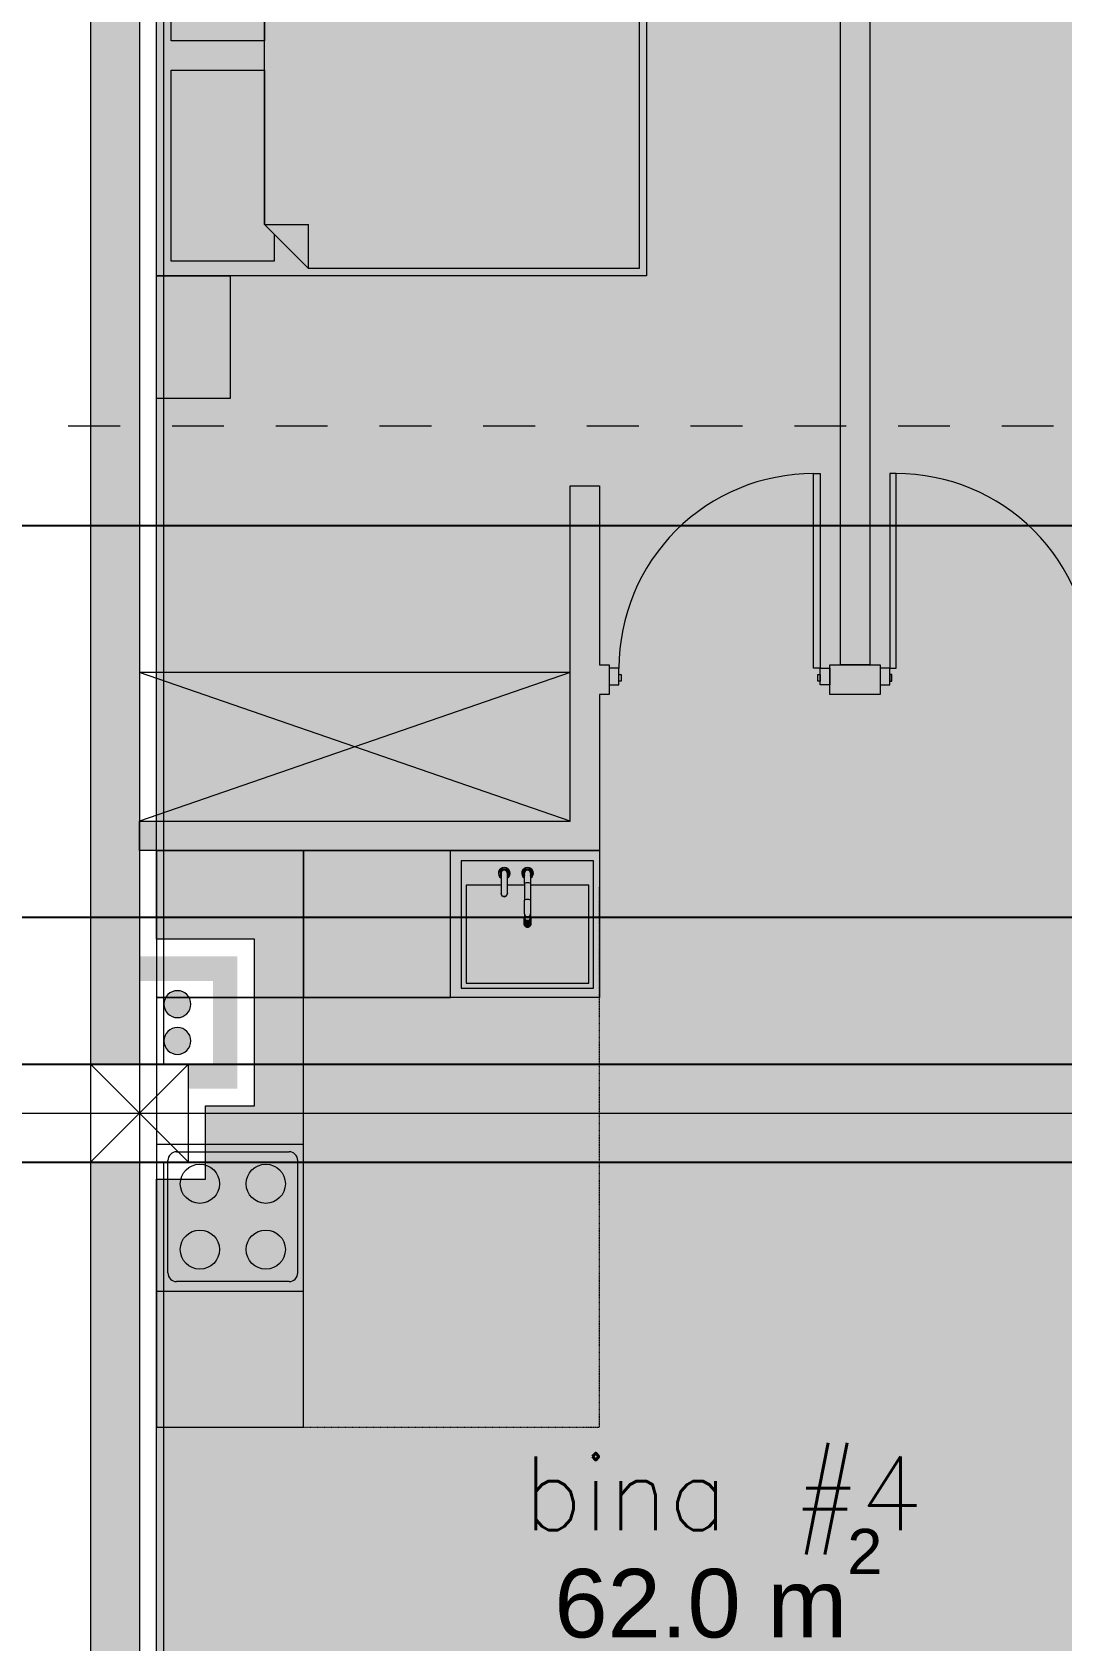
# Model space of a CAD drawing. Header units: millimetres. Extents: x 475616349 to 476941521, y 4620115302 to 4621446928.
# Drawn here: x 476510767 to 476514970, y 4620345939 to 4620352508 of the extents above; entities that cross this region are included whole.
import ezdxf

# ---------------------------------------------------------------- set-up
doc = ezdxf.new("R2010")
doc.units = ezdxf.units.MM
doc.header["$MEASUREMENT"] = 0
for name, pattern in [('ACAD_ISO02W100', [7.5, 6, -1.5]), ('dash fine 0_25', [0.5952, 0.2976, -0.2976]), ('Dashed', [423.333333, 211.666667, -211.666667])]:
    doc.linetypes.add(name, pattern=pattern)
for name, color, linetype, lineweight in [('2D Drafting - General_Pen_No__1_Pen_No__7', 7, 'Continuous', 0), ('2D Drafting - General_Pen_No__250_Pen_No__7_Pen_No__250', 7, 'Continuous', 0), ('2D Drafting - General_Pen_No__250_Pen_No__7_Pen_No__7', 7, 'Continuous', 0), ('2D Drafting - General_Pen_No__7_Pen_No__7_Pen_No__7', 7, 'Continuous', 0), ('Annotation - Text_Pen_No__7_Pen_No__142', 142, 'Continuous', 0), ('Doors_Pen_No__7_Pen_No__7_Pen_No__7', 7, 'Continuous', 0), ('G-Anno-Nplt_Pen_No__142', 142, 'Continuous', 0), ('G-Anno-Nplt_Pen_No__151', 151, 'Continuous', 0), ('G-Anno-Nplt_Pen_No__4', 7, 'Continuous', 0), ('New_--------AVEJI_MODZRAVI_Pen_No__7', 7, 'Continuous', 0), ('New_--------AVEJI_UDZRAVI_Pen_No__7', 7, 'Continuous', 0), ('New_0_Pen_No__7', 7, 'Continuous', 0), ('New_R03_Nakveti_Pen_No__4', 7, 'Continuous', 0), ('New_shenobebi_Pen_No__1', 1, 'Continuous', 0), ('shaxtebi da milebi_Pen_No__1_Pen_No__1_Pen_No__1', 1, 'Continuous', 0), ('zoma_Pen_No__142', 142, 'Continuous', 0), ('zoma_Pen_No__5_Pen_No__5', 5, 'Continuous', 0)]:
    doc.layers.add(name, color=color, linetype=linetype, lineweight=lineweight)
doc.layers.add('New_--aveji_Pen_No__251', color=7, linetype='Continuous', lineweight=0, true_color=0x656565)
doc.layers.add('shaxtebi da milebi_Pen_No__5_Pen_No__5_Pen_No__252', color=7, linetype='Continuous', lineweight=0, true_color=0x666666)
doc.layers.add('New_R03_Nakveti', color=7, linetype='Continuous')
doc.layers.add('zoma', color=7, linetype='Continuous')
doc.styles.add('GENERATED_STYLE_1', font='arial.ttf')
doc.styles.add('GENERATED_STYLE_2', font='arial.ttf')
doc.dimstyles.new('GENERATED_STYLE__1', dxfattribs={"dimtxt": 200, "dimasz": 64.421331, "dimexe": 0.18, "dimexo": 3, "dimgap": 0.09, "dimtad": 1, "dimtih": 1, "dimtoh": 1, "dimlfac": 0.001, "dimzin": 0, "dimdsep": 46, "dimtxsty": 'GENERATED_STYLE_2', "dimblk": 'ARROWHEAD_2', "dimblk1": 'ARROWHEAD_2', "dimblk2": 'ARROWHEAD_2', "dimcen": 0.09, "dimclrd": 142, "dimclre": 142, "dimclrt": 142, "dimadec": 0, "dimazin": 0, "dimtfac": 1, "dimtdec": 4, "dimtmove": 0, "dimatfit": 3, "dimfxl": 1, "dimtolj": 1, "dimtzin": 0, "dimarcsym": 0})
doc.dimstyles.new('GENERATED_STYLE__9', dxfattribs={"dimtxt": 100, "dimasz": 68.640772, "dimexe": 0.18, "dimexo": 900, "dimgap": 0.09, "dimtad": 1, "dimlfac": 0.001, "dimzin": 0, "dimdsep": 46, "dimtxsty": 'GENERATED_STYLE_2', "dimblk": 'ARROWHEAD_2', "dimblk1": 'ARROWHEAD_2', "dimblk2": 'ARROWHEAD_2', "dimcen": 0.09, "dimclrd": 7, "dimclre": 7, "dimclrt": 7, "dimadec": 0, "dimazin": 0, "dimtfac": 1, "dimtdec": 4, "dimtmove": 0, "dimatfit": 3, "dimfxl": 1, "dimtolj": 1, "dimtzin": 0, "dimarcsym": 0})

# ---------------------------------------------------------------- blocks, each defined once
blk = doc.blocks.new('*D1234', base_point=(476577134.1, 4620325125.7))
at = {"layer": 'zoma_Pen_No__142', "color": 142, "linetype": 'Continuous', "lineweight": 0, "transparency": 16777216}
for p, q in [((476504931.6, 4620381340.9), (476504882.7, 4620381256.2)), ((476504907.1, 4620381235), (476504907.1, 4620381362.1)), ((476511431.6, 4620381340.9), (476511382.7, 4620381256.2)), ((476511407.1, 4620381235), (476511407.1, 4620381362.1)), ((476504907.1, 4620381298.6), (476511407.1, 4620381298.6))]:
    blk.add_line(p, q, dxfattribs=at)
at = {"layer": 'zoma_Pen_No__142', "color": 142, "lineweight": 0, "transparency": 16777216, "char_height": 200, "attachment_point": 7, "style": 'GENERATED_STYLE_2'}
for s, insert in [('\\A1;{\\pql;\\fArial CYR|b0|i0|c204|p34;6.50}', (476507891.1, 4620381338.6)), ('\\A1;{\\pql;\\fArial CYR|b0|i0|c204|p34;0.40}', (476510850.5, 4620381338.6))]:
    blk.add_mtext(s, dxfattribs=dict(at, insert=insert))
blk = doc.blocks.new('ARROWHEAD_2')
at = {"color": 0, "linetype": 'Continuous', "lineweight": 0}
for p, q in [((0, 0), (-1, 0)), ((-0.378, -0.655), (0.378, 0.655))]:
    blk.add_line(p, q, dxfattribs=at)
blk = doc.blocks.new('*D1235', base_point=(476577134.1, 4620325125.7))
at = {"layer": 'zoma_Pen_No__142', "color": 142, "linetype": 'Continuous', "lineweight": 0, "transparency": 16777216}
for p, q in [((476511431.6, 4620381340.9), (476511382.7, 4620381256.2)), ((476511407.1, 4620381235), (476511407.1, 4620381362.1)), ((476511831.6, 4620381340.9), (476511782.7, 4620381256.2)), ((476511807.1, 4620381235), (476511807.1, 4620381362.1)), ((476511407.1, 4620381298.6), (476511807.1, 4620381298.6))]:
    blk.add_line(p, q, dxfattribs=at)
blk = doc.blocks.new('*D1236', base_point=(476577134.1, 4620325125.7))
at = {"layer": 'zoma_Pen_No__142', "color": 142, "linetype": 'Continuous', "lineweight": 0, "transparency": 16777216}
for p, q in [((476511831.6, 4620381340.9), (476511782.7, 4620381256.2)), ((476511807.1, 4620381235), (476511807.1, 4620381362.1)), ((476518331.6, 4620381340.9), (476518282.7, 4620381256.2)), ((476518307.1, 4620381235), (476518307.1, 4620381362.1)), ((476511807.1, 4620381298.6), (476518307.1, 4620381298.6))]:
    blk.add_line(p, q, dxfattribs=at)
at = {"layer": 'zoma_Pen_No__142', "color": 142, "lineweight": 0, "transparency": 16777216, "char_height": 200, "attachment_point": 7, "style": 'GENERATED_STYLE_2'}
for s, insert in [('\\A1;{\\pql;\\fArial CYR|b0|i0|c204|p34;6.50}', (476514791.1, 4620381338.6)), ('\\A1;{\\pql;\\fArial CYR|b0|i0|c204|p34;0.40}', (476517750.5, 4620381338.6))]:
    blk.add_mtext(s, dxfattribs=dict(at, insert=insert))
blk = doc.blocks.new('Bed Layout 23_2')
at = {"layer": 'New_R03_Nakveti_Pen_No__4', "color": 7, "linetype": 'Continuous', "lineweight": 0}
for p, q in [((-900, 0), (-1399.9, 0)), ((-1399.9, 0), (-1399.9, -300)), ((-900, -300), (-900, 0)), ((900, 0), (-900, 0)), ((-900, 0), (-900, -2000)), ((1399.9, 0), (900, 0)), ((900, 0), (900, -300)), ((900, -2000), (900, 0)), ((1399.9, -300), (1399.9, 0)), ((-1399.9, -300), (-900, -300)), ((900, -300), (1399.9, -300)), ((-690, -440), (-870, -620)), ((0, -440), (-690, -440)), ((-690, -440), (-690, -620)), ((690, -440), (0, -440)), ((870, -620), (690, -440)), ((690, -440), (690, -620)), ((-870, -620), (-870, -1970)), ((-870, -620), (-690, -620)), ((870, -620), (690, -620)), ((870, -1970), (870, -620)), ((-870, -1970), (0, -1970)), ((0, -1970), (870, -1970)), ((-900, -2000), (900, -2000))]:
    blk.add_line(p, q, dxfattribs=at)
at = {"layer": 'New_R03_Nakveti_Pen_No__4', "color": 7, "linetype": 'Continuous', "lineweight": 0, "flags": 128}
for points in [[(-60, -440), (-60, -60), (-840, -60), (-840, -480), (-730, -480), (-690, -440)], [(690, -440), (730, -480), (840, -480), (840, -60), (60, -60), (60, -440)]]:
    blk.add_lwpolyline(points, close=True, dxfattribs=at)
blk = doc.blocks.new('*D3923')
at = {"layer": 'Defpoints', "color": 0, "linetype": 'Continuous', "transparency": 16777216}
for p in [(476467805.1, 4620355693.7), (476533682.1, 4620355693.7), (476467805.1, 4620340493.7)]:
    blk.add_point(p, dxfattribs=at)
at = {"layer": 'zoma', "color": 7, "linetype": 'Continuous', "lineweight": -2, "transparency": 16777216}
for p, q in [((476468705.1, 4620355693.7), (476533682.3, 4620355693.7)), ((476533682.1, 4620355625.1), (476533682.1, 4620348251.7)), ((476533682.1, 4620340562.4), (476533682.1, 4620347923.8)), ((476468705.1, 4620340493.7), (476533682.3, 4620340493.7))]:
    blk.add_line(p, q, dxfattribs=at)
at = {"layer": 'zoma', "color": 7, "linetype": 'Continuous', "lineweight": -2, "transparency": 16777216, "xscale": 68.64077230571034, "yscale": 68.64077230571034, "zscale": 68.64077230571034}
for p, rotation in [((476533682.1, 4620355693.7), 90), ((476533682.1, 4620340493.7), 270)]:
    blk.add_blockref('ARROWHEAD_2', p, dxfattribs=dict(at, rotation=rotation))
at = {"layer": 'zoma', "color": 7, "linetype": 'Continuous', "lineweight": 0, "transparency": 16777216, "insert": (476533682.1, 4620348087.8), "char_height": 100, "attachment_point": 5, "rotation": 90, "style": 'GENERATED_STYLE_2'}
blk.add_mtext('\\A1;15.20', dxfattribs=at)
blk = doc.blocks.new('*D3927')
at = {"layer": 'Defpoints', "color": 0, "linetype": 'Continuous', "transparency": 16777216}
for p in [(476467805.1, 4620347893.7), (476532893, 4620347893.7), (476467805.1, 4620345293.7)]:
    blk.add_point(p, dxfattribs=at)
at = {"layer": 'zoma', "color": 7, "linetype": 'Continuous', "lineweight": -2, "transparency": 16777216}
for p, q in [((476468705.1, 4620347893.7), (476532893.2, 4620347893.7)), ((476532893, 4620347825.1), (476532893, 4620346718.1)), ((476532893, 4620345362.4), (476532893, 4620346456.8)), ((476468705.1, 4620345293.7), (476532893.2, 4620345293.7))]:
    blk.add_line(p, q, dxfattribs=at)
at = {"layer": 'zoma', "color": 7, "linetype": 'Continuous', "lineweight": -2, "transparency": 16777216, "xscale": 68.64077230571034, "yscale": 68.64077230571034, "zscale": 68.64077230571034}
for p, rotation in [((476532893, 4620347893.7), 90), ((476532893, 4620345293.7), 270)]:
    blk.add_blockref('ARROWHEAD_2', p, dxfattribs=dict(at, rotation=rotation))
at = {"layer": 'zoma', "color": 7, "linetype": 'Continuous', "lineweight": 0, "transparency": 16777216, "insert": (476532893, 4620346587.4), "char_height": 100, "attachment_point": 5, "rotation": 90, "style": 'GENERATED_STYLE_2'}
blk.add_mtext('\\A1;2.60', dxfattribs=at)
blk = doc.blocks.new('*D3928')
at = {"layer": 'Defpoints', "color": 0, "linetype": 'Continuous', "transparency": 16777216}
for p in [(476467805.1, 4620348293.7), (476533022.8, 4620348293.7), (476467805.1, 4620347893.7)]:
    blk.add_point(p, dxfattribs=at)
at = {"layer": 'zoma', "color": 7, "linetype": 'Continuous', "lineweight": -2, "transparency": 16777216}
for p, q in [((476468705.1, 4620348293.7), (476533022.9, 4620348293.7)), ((476533022.8, 4620348225.1), (476533022.8, 4620347962.4)), ((476468705.1, 4620347893.7), (476533022.9, 4620347893.7)), ((476533022.8, 4620347893.7), (476533022.8, 4620347596.9))]:
    blk.add_line(p, q, dxfattribs=at)
at = {"layer": 'zoma', "color": 7, "linetype": 'Continuous', "lineweight": -2, "transparency": 16777216, "xscale": 68.64077230571034, "yscale": 68.64077230571034, "zscale": 68.64077230571034}
for p, rotation in [((476533022.8, 4620348293.7), 90), ((476533022.8, 4620347893.7), 270)]:
    blk.add_blockref('ARROWHEAD_2', p, dxfattribs=dict(at, rotation=rotation))
at = {"layer": 'zoma', "color": 7, "linetype": 'Continuous', "lineweight": 0, "transparency": 16777216, "insert": (476532893, 4620347596.9), "char_height": 100, "attachment_point": 5, "rotation": 90, "style": 'GENERATED_STYLE_2'}
blk.add_mtext('\\A1;0.40', dxfattribs=at)
blk = doc.blocks.new('*D3929')
at = {"layer": 'Defpoints', "color": 0, "linetype": 'Continuous', "transparency": 16777216}
for p in [(476467805.3, 4620348893.7), (476532893, 4620348893.7), (476467805.1, 4620348293.7)]:
    blk.add_point(p, dxfattribs=at)
at = {"layer": 'zoma', "color": 7, "linetype": 'Continuous', "lineweight": -2, "transparency": 16777216}
for p, q in [((476468705.3, 4620348893.7), (476532893.2, 4620348893.7)), ((476532893, 4620348825.1), (476532893, 4620348717.2)), ((476532893, 4620348362.4), (476532893, 4620348457.6)), ((476468705.1, 4620348293.7), (476532893.2, 4620348293.7))]:
    blk.add_line(p, q, dxfattribs=at)
at = {"layer": 'zoma', "color": 7, "linetype": 'Continuous', "lineweight": -2, "transparency": 16777216, "xscale": 68.64077230571034, "yscale": 68.64077230571034, "zscale": 68.64077230571034}
for p, rotation in [((476532893, 4620348893.7), 90), ((476532893, 4620348293.7), 270)]:
    blk.add_blockref('ARROWHEAD_2', p, dxfattribs=dict(at, rotation=rotation))
at = {"layer": 'zoma', "color": 7, "linetype": 'Continuous', "lineweight": 0, "transparency": 16777216, "insert": (476532893, 4620348587.4), "char_height": 100, "attachment_point": 5, "rotation": 90, "style": 'GENERATED_STYLE_2'}
blk.add_mtext('\\A1;0.60', dxfattribs=at)
blk = doc.blocks.new('*D3930')
at = {"layer": 'Defpoints', "color": 0, "linetype": 'Continuous', "transparency": 16777216}
for p in [(476467805.1, 4620350493.7), (476532893, 4620350493.7), (476467805.3, 4620348893.7)]:
    blk.add_point(p, dxfattribs=at)
at = {"layer": 'zoma', "color": 7, "linetype": 'Continuous', "lineweight": -2, "transparency": 16777216}
for p, q in [((476468705.1, 4620350493.7), (476532893.2, 4620350493.7)), ((476532893, 4620350425.1), (476532893, 4620349812.5)), ((476532893, 4620348962.4), (476532893, 4620349562.3)), ((476468705.3, 4620348893.7), (476532893.2, 4620348893.7))]:
    blk.add_line(p, q, dxfattribs=at)
at = {"layer": 'zoma', "color": 7, "linetype": 'Continuous', "lineweight": -2, "transparency": 16777216, "xscale": 68.64077230571034, "yscale": 68.64077230571034, "zscale": 68.64077230571034}
for p, rotation in [((476532893, 4620350493.7), 90), ((476532893, 4620348893.7), 270)]:
    blk.add_blockref('ARROWHEAD_2', p, dxfattribs=dict(at, rotation=rotation))
at = {"layer": 'zoma', "color": 7, "linetype": 'Continuous', "lineweight": 0, "transparency": 16777216, "insert": (476532893, 4620349687.4), "char_height": 100, "attachment_point": 5, "rotation": 90, "style": 'GENERATED_STYLE_2'}
blk.add_mtext('\\A1;1.60', dxfattribs=at)
blk = doc.blocks.new('*D3931')
at = {"layer": 'Defpoints', "color": 0, "linetype": 'Continuous', "transparency": 16777216}
for p in [(476467805.1, 4620355293.7), (476532893, 4620355293.7), (476467805.1, 4620350493.7)]:
    blk.add_point(p, dxfattribs=at)
at = {"layer": 'zoma', "color": 7, "linetype": 'Continuous', "lineweight": -2, "transparency": 16777216}
for p, q in [((476468705.1, 4620355293.7), (476532893.2, 4620355293.7)), ((476532893, 4620355225.1), (476532893, 4620353019.2)), ((476532893, 4620350562.4), (476532893, 4620352755.6)), ((476468705.1, 4620350493.7), (476532893.2, 4620350493.7))]:
    blk.add_line(p, q, dxfattribs=at)
at = {"layer": 'zoma', "color": 7, "linetype": 'Continuous', "lineweight": -2, "transparency": 16777216, "xscale": 68.64077230571034, "yscale": 68.64077230571034, "zscale": 68.64077230571034}
for p, rotation in [((476532893, 4620355293.7), 90), ((476532893, 4620350493.7), 270)]:
    blk.add_blockref('ARROWHEAD_2', p, dxfattribs=dict(at, rotation=rotation))
at = {"layer": 'zoma', "color": 7, "linetype": 'Continuous', "lineweight": 0, "transparency": 16777216, "insert": (476532893, 4620352887.4), "char_height": 100, "attachment_point": 5, "rotation": 90, "style": 'GENERATED_STYLE_2'}
blk.add_mtext('\\A1;4.80', dxfattribs=at)

msp = doc.modelspace()

# ---------------------------------------------------------------- hatches: boundary and pattern name
at = {"layer": '2D Drafting - General_Pen_No__250_Pen_No__7_Pen_No__7', "linetype": 'Continuous', "lineweight": 0}
for points in [[(476511205.084, 4620355293.723), (476511205.084, 4620348293.723), (476511005.084, 4620348293.723), (476511005.084, 4620355293.723)], [(476514065.747, 4620349923.693), (476514065.747, 4620354393.723), (476514185.747, 4620354393.723), (476514185.747, 4620349923.693)], [(476511205.084, 4620349166.337), (476511205.084, 4620349286.337), (476512963.128, 4620349286.337), (476512963.128, 4620350654.894), (476513083.128, 4620350654.894), (476513083.128, 4620349923.693), (476513122.642, 4620349923.693), (476513122.642, 4620349803.693), (476513083.128, 4620349803.693), (476513083.128, 4620349166.337)], [(476514022.642, 4620349923.693), (476514227.95, 4620349923.693), (476514227.95, 4620349803.693), (476514022.642, 4620349803.693)], [(476511205.077, 4620348733.91), (476511205.077, 4620348633.723), (476511505.084, 4620348633.723), (476511505.084, 4620348293.723), (476511405.084, 4620348293.723), (476511405.084, 4620348193.723), (476511505.084, 4620348193.723), (476511605.084, 4620348193.723), (476511605.084, 4620348733.91)], [(476511005.084, 4620347893.723), (476511205.084, 4620347893.723), (476511205.084, 4620340893.723), (476511005.084, 4620340893.723)]]:
    msp.add_hatch(color=7, dxfattribs=at).paths.add_polyline_path(points)
at = {"layer": 'G-Anno-Nplt_Pen_No__151', "linetype": 'Continuous', "lineweight": 0, "true_color": 0x1f2f3f}
msp.add_hatch(color=169, dxfattribs=at).paths.add_polyline_path([(476511275.084, 4620347823.723), (476511475.084, 4620347823.723), (476511475.084, 4620348123.722), (476511675.084, 4620348123.722), (476511675.084, 4620348803.91), (476511275.084, 4620348803.91), (476511275.084, 4620354323.723), (476514375.208, 4620354323.723), (476514375.208, 4620355423.723), (476517435.027, 4620355423.723), (476517435.026, 4620355223.722), (476517435.026, 4620351961.36), (476517505.026, 4620351961.36), (476517505.026, 4620350364.055), (476517105.059, 4620350364.055), (476517105.059, 4620349753.68), (476517435.026, 4620349753.68), (476517435.026, 4620348363.722), (476517435.026, 4620348038.723), (476515135.084, 4620348038.723), (476515135.084, 4620342763.723), (476511275.084, 4620342763.723)])
at = {"layer": 'shaxtebi da milebi_Pen_No__1_Pen_No__1_Pen_No__1', "linetype": 'Continuous', "lineweight": 0}
msp.add_hatch(color=1, dxfattribs=at).paths.add_polyline_path([(476511360.084, 4620348443.723, -1), (476511360.084, 4620348333.723, -1)])
at = {"layer": 'shaxtebi da milebi_Pen_No__5_Pen_No__5_Pen_No__252', "linetype": 'Continuous', "lineweight": 0, "true_color": 0x666666}
h = msp.add_hatch(color=251, dxfattribs=at)
edge = h.paths.add_edge_path()
edge.add_arc((476511360.084, 4620348538.723), 55, 90.0000004, 270.0000003)
edge.add_arc((476511360.084, 4620348538.723), 55, 270.0000003, 450.0000004)

# ---------------------------------------------------------------- linework, layer by layer
at = {"layer": '2D Drafting - General_Pen_No__1_Pen_No__7', "color": 7, "linetype": 'Continuous', "lineweight": 0}
for p, q in [((476511005.084, 4620347893.723), (476511405.084, 4620348293.723)), ((476511405.084, 4620347893.723), (476511005.084, 4620348293.723))]:
    msp.add_line(p, q, dxfattribs=at)
at = {"layer": '2D Drafting - General_Pen_No__1_Pen_No__7', "color": 7, "linetype": 'Continuous', "lineweight": 0, "flags": 128}
for points in [[(476511305.084, 4620348293.723), (476511305.084, 4620355293.723), (476511005.084, 4620355293.723), (476511005.084, 4620348293.723)], [(476511005.084, 4620347893.723), (476511405.084, 4620347893.723), (476511405.084, 4620348293.723), (476511005.084, 4620348293.723)], [(476511305.084, 4620340893.723), (476511305.084, 4620347893.723), (476511005.084, 4620347893.723), (476511005.084, 4620340893.723)]]:
    msp.add_lwpolyline(points, close=True, dxfattribs=at)
at = {"layer": '2D Drafting - General_Pen_No__250_Pen_No__7_Pen_No__250', "color": 7, "linetype": 'Continuous', "lineweight": 0, "flags": 128}
for points in [[(476514065.747, 4620349923.693), (476514065.747, 4620354393.723), (476514185.747, 4620354393.723), (476514185.747, 4620349923.693)], [(476511205.084, 4620349166.337), (476511205.084, 4620349286.337), (476512963.128, 4620349286.337), (476512963.128, 4620350654.894), (476513083.128, 4620350654.894), (476513083.128, 4620349923.693), (476513122.642, 4620349923.693), (476513122.642, 4620349803.693), (476513083.128, 4620349803.693), (476513083.128, 4620349166.337)], [(476514022.642, 4620349923.693), (476514227.95, 4620349923.693), (476514227.95, 4620349803.693), (476514022.642, 4620349803.693)]]:
    msp.add_lwpolyline(points, close=True, dxfattribs=at)
at = {"layer": '2D Drafting - General_Pen_No__7_Pen_No__7_Pen_No__7', "color": 7, "linetype": 'Continuous', "lineweight": 0}
for centre, start, end in [((476513956.464, 4620349910.903), 89.9985144, 180.0002186), ((476514294.127, 4620349910.897), 359.9997814, 90.0014856)]:
    msp.add_arc(centre, 794.311, start, end, dxfattribs=at)
at = {"layer": 'Doors_Pen_No__7_Pen_No__7_Pen_No__7', "color": 7, "linetype": 'Continuous', "lineweight": 0, "flags": 128}
for points in [[(476513983.131, 4620349910.903), (476513956.464, 4620349910.903), (476513956.485, 4620350705.215), (476513983.151, 4620350705.214)], [(476514267.461, 4620349910.896), (476514294.127, 4620349910.897), (476514294.107, 4620350705.208), (476514267.44, 4620350705.207)], [(476513122.64, 4620349843.168), (476513162.151, 4620349843.167), (476513162.153, 4620349910.901), (476513122.642, 4620349910.902)], [(476513171.04, 4620349857.567), (476513162.151, 4620349857.567), (476513162.152, 4620349884.234), (476513171.041, 4620349884.234)], [(476513983.129, 4620349857.569), (476513974.24, 4620349857.57), (476513974.241, 4620349884.236), (476513983.13, 4620349884.236)], [(476514022.64, 4620349843.168), (476513983.129, 4620349843.169), (476513983.131, 4620349910.903), (476514022.642, 4620349910.902)], [(476514227.951, 4620349843.161), (476514267.463, 4620349843.162), (476514267.461, 4620349910.896), (476514227.95, 4620349910.895)], [(476514267.462, 4620349857.562), (476514276.351, 4620349857.563), (476514276.35, 4620349884.229), (476514267.461, 4620349884.229)]]:
    msp.add_lwpolyline(points, close=True, dxfattribs=at)
at = {"layer": 'G-Anno-Nplt_Pen_No__4', "color": 7, "linetype": 'Continuous', "lineweight": 0, "flags": 128}
msp.add_lwpolyline([(476511275.084, 4620347823.723), (476511475.084, 4620347823.723), (476511475.084, 4620348123.722), (476511675.084, 4620348123.722), (476511675.084, 4620348803.91), (476511275.084, 4620348803.91), (476511275.084, 4620354323.723), (476514375.208, 4620354323.723), (476514375.208, 4620355423.723), (476517435.027, 4620355423.723), (476517435.026, 4620355223.722), (476517435.026, 4620351961.36), (476517505.026, 4620351961.36), (476517505.026, 4620350364.055), (476517105.059, 4620350364.055), (476517105.059, 4620349753.68), (476517435.026, 4620349753.68), (476517435.026, 4620348363.722), (476517435.026, 4620348038.723), (476515135.084, 4620348038.723), (476515135.084, 4620342763.723), (476511275.084, 4620342763.723)], close=True, dxfattribs=at)
at = {"layer": 'New_--------AVEJI_MODZRAVI_Pen_No__7', "color": 7, "linetype": 'dash fine 0_25', "lineweight": 0}
msp.add_lwpolyline([(476511875.084, 4620346812.077), (476513083.128, 4620346812.077), (476513083.128, 4620349016.636)], dxfattribs=at)
at = {"layer": 'New_--------AVEJI_UDZRAVI_Pen_No__7', "color": 7, "linetype": 'Continuous', "lineweight": 0}
for p, q in [((476511875.084, 4620348566.337), (476511875.084, 4620348706.616)), ((476511321.375, 4620347441.354), (476511321.375, 4620347900.622)), ((476511356.549, 4620347935.831), (476511815.817, 4620347935.831)), ((476511850.992, 4620347441.355), (476511850.991, 4620347900.623)), ((476511815.817, 4620347406.18), (476511356.549, 4620347406.18))]:
    msp.add_line(p, q, dxfattribs=at)
for points in [[(476511875.084, 4620348566.339), (476511875.084, 4620349166.337), (476511275.084, 4620349166.337), (476511275.084, 4620348566.339)], [(476512475.084, 4620348566.337), (476512475.084, 4620349166.335), (476511875.084, 4620349166.335), (476511875.084, 4620348566.337)], [(476511875.084, 4620348566.339), (476511275.084, 4620348566.339), (476511275.084, 4620346812.077), (476511875.084, 4620346812.077)], [(476511275.084, 4620347366.338), (476511875.084, 4620347366.339), (476511875.084, 4620347966.339), (476511275.084, 4620347966.338)]]:
    msp.add_lwpolyline(points, close=True, dxfattribs=at)
msp.add_lwpolyline([(476511275.084, 4620349166.337), (476513083.128, 4620349166.337), (476513083.128, 4620348566.337), (476511875.084, 4620348566.337)], dxfattribs=at)
for centre in [(476511451.723, 4620347805.448), (476511720.643, 4620347805.449), (476511451.723, 4620347536.563), (476511720.643, 4620347536.563)]:
    msp.add_circle(centre, 80, dxfattribs=at)
for points in [[(476511356.549, 4620347935.831), (476511337.119, 4620347935.831), (476511321.375, 4620347920.053), (476511321.375, 4620347900.657)], [(476511850.991, 4620347900.623), (476511850.991, 4620347920.053), (476511835.247, 4620347935.831), (476511815.817, 4620347935.831)], [(476511321.375, 4620347441.354), (476511321.375, 4620347421.924), (476511337.119, 4620347406.18), (476511356.549, 4620347406.18)], [(476511815.817, 4620347406.18), (476511835.248, 4620347406.18), (476511850.992, 4620347421.924), (476511850.992, 4620347441.355)]]:
    msp.add_open_spline(points, degree=3, dxfattribs=at)
at = {"layer": 'New_--aveji_Pen_No__251', "color": 251, "linetype": 'Continuous', "lineweight": 0, "true_color": 0x656565}
for p, q in [((476512680.944, 4620349073.205), (476512680.944, 4620348991.739)), ((476512706.703, 4620348991.739), (476512706.703, 4620349073.205)), ((476512776.015, 4620349024.769), (476512706.703, 4620349024.769)), ((476512776.015, 4620349030.734), (476512776.015, 4620349073.205)), ((476512776.015, 4620349030.734), (476512776.015, 4620348962.692)), ((476512801.774, 4620349073.205), (476512801.774, 4620349030.734)), ((476512801.774, 4620349030.734), (476512801.774, 4620348962.692)), ((476512680.944, 4620348990.315), (476512680.944, 4620348991.739)), ((476512706.703, 4620348991.739), (476512706.703, 4620348990.315)), ((476512776.015, 4620348907.572), (476512776.015, 4620348962.692)), ((476512801.774, 4620348962.692), (476512801.774, 4620348907.572)), ((476512774.689, 4620348892.132), (476512774.689, 4620348868.169)), ((476512774.69, 4620348864.342), (476512774.69, 4620348888.305)), ((476512774.948, 4620348887.149), (476512774.948, 4620348863.186)), ((476512776.015, 4620348907.572), (476512776.015, 4620348892.852)), ((476512776.595, 4620348859.65), (476512776.595, 4620348883.613)), ((476512777.331, 4620348882.634), (476512777.331, 4620348858.671)), ((476512779.902, 4620348857.456), (476512779.902, 4620348883.108)), ((476512797.887, 4620348857.456), (476512797.887, 4620348883.108)), ((476512800.458, 4620348858.673), (476512800.458, 4620348882.641)), ((476512800.461, 4620348858.673), (476512800.461, 4620348882.636)), ((476512801.196, 4620348883.616), (476512801.196, 4620348859.653)), ((476512801.774, 4620348907.572), (476512801.774, 4620348892.852)), ((476512802.838, 4620348863.188), (476512802.838, 4620348887.156)), ((476512802.841, 4620348863.189), (476512802.841, 4620348887.152)), ((476512803.095, 4620348888.317), (476512803.095, 4620348892.138)), ((476512803.099, 4620348888.309), (476512803.099, 4620348892.135)), ((476512803.1, 4620348888.308), (476512803.1, 4620348864.345)), ((476512780.372, 4620348855.965), (476512780.372, 4620348879.928)), ((476512781.473, 4620348879.273), (476512781.473, 4620348855.31)), ((476512784.028, 4620348855.003), (476512784.028, 4620348880.655)), ((476512785.447, 4620348853.846), (476512785.447, 4620348877.809)), ((476512786.746, 4620348877.579), (476512786.746, 4620348853.616)), ((476512788.894, 4620348854.142), (476512788.894, 4620348879.793)), ((476512791.047, 4620348853.617), (476512791.047, 4620348877.58)), ((476512792.345, 4620348877.81), (476512792.345, 4620348853.847)), ((476512793.761, 4620348855.003), (476512793.761, 4620348880.655)), ((476512796.317, 4620348855.312), (476512796.317, 4620348879.28)), ((476512796.319, 4620348855.312), (476512796.319, 4620348879.275)), ((476512797.42, 4620348879.929), (476512797.42, 4620348855.966))]:
    msp.add_line(p, q, dxfattribs=at)
msp.add_lwpolyline([(476512518.818, 4620349124.505), (476512518.818, 4620348604.505), (476513058.933, 4620348604.505), (476513058.933, 4620349124.505)], close=True, dxfattribs=at)
msp.add_lwpolyline([(476512680.944, 4620349024.769), (476512538.818, 4620349024.769), (476512538.818, 4620348624.505), (476513038.933, 4620348624.505), (476513038.933, 4620349024.769), (476512801.774, 4620349024.769)], dxfattribs=at)
at = {"layer": 'New_--aveji_Pen_No__251', "color": 251, "linetype": 'ACAD_ISO02W100', "lineweight": 0, "true_color": 0x656565}
for points in [[(476511875.084, 4620348566.338), (476511275.084, 4620348566.339)], [(476511875.084, 4620347966.338), (476511275.084, 4620347966.339)]]:
    msp.add_lwpolyline(points, dxfattribs=at)
at = {"layer": 'New_--aveji_Pen_No__251', "color": 251, "linetype": 'Continuous', "lineweight": 0, "true_color": 0x656565}
for centre, radius, start, end in [((476512693.824, 4620349073.205), 23.813, 89.9999795, 237.2581337), ((476512693.824, 4620349073.205), 23.805, 89.9999795, 237.2449036), ((476512693.824, 4620349073.205), 23.778, 89.9999795, 237.2032408), ((476512693.824, 4620349073.205), 23.724, 89.9999795, 237.1196101), ((476512693.824, 4620349073.205), 23.635, 89.9999795, 236.9798623), ((476512693.824, 4620349073.205), 23.146, 89.9999795, 236.1887752), ((476512693.824, 4620349073.205), 17.327, 89.9999795, 221.9830693), ((476512693.824, 4620349073.205), 16.761, 89.9999795, 219.788926), ((476512693.824, 4620349073.205), 16.55, 89.9999795, 218.9028088), ((476512693.824, 4620349073.205), 16.328, 89.9999795, 217.9264047), ((476512693.824, 4620349073.205), 15.483, 89.9999795, 213.7122466), ((476512693.824, 4620349073.205), 13.402, 89.9999795, 196.0508973), ((476512693.824, 4620349073.205), 12.88, 0, 180), ((476512693.824, 4620349073.205), 23.813, 302.7418462, 89.9999795), ((476512693.824, 4620349073.205), 23.805, 302.7550762, 89.9999795), ((476512693.824, 4620349073.205), 23.778, 302.7966894, 89.9999795), ((476512693.824, 4620349073.205), 23.724, 302.8803201, 89.9999795), ((476512693.824, 4620349073.205), 23.635, 303.0200679, 89.9999795), ((476512693.824, 4620349073.205), 23.146, 303.8111547, 89.9999795), ((476512693.824, 4620349073.205), 17.327, 318.0168627, 89.9999795), ((476512693.824, 4620349073.205), 16.761, 320.2110675, 89.9999795), ((476512693.824, 4620349073.205), 16.55, 321.0971251, 89.9999795), ((476512693.824, 4620349073.205), 16.328, 322.073589, 89.9999795), ((476512693.824, 4620349073.205), 15.483, 326.2877496, 89.9999795), ((476512693.824, 4620349073.205), 13.402, 343.9491027, 89.9999795), ((476512788.895, 4620349073.205), 23.813, 89.9999795, 237.2581337), ((476512788.895, 4620349073.205), 23.805, 89.9999795, 237.2449036), ((476512788.895, 4620349073.205), 23.778, 89.9999795, 237.2032408), ((476512788.895, 4620349073.205), 23.724, 89.9999795, 237.1196101), ((476512788.895, 4620349073.205), 23.635, 89.9999795, 236.9798623), ((476512788.895, 4620349073.205), 23.146, 89.9999795, 236.1887752), ((476512788.895, 4620349073.205), 17.327, 89.9999795, 221.9830693), ((476512788.895, 4620349073.205), 16.761, 89.9999795, 219.788926), ((476512788.895, 4620349073.205), 16.55, 89.9999795, 218.9028088), ((476512788.895, 4620349073.205), 16.328, 89.9999795, 217.9264047), ((476512788.895, 4620349073.205), 15.483, 89.9999795, 213.7122466), ((476512788.895, 4620349073.205), 13.402, 89.9999795, 196.0508973), ((476512788.895, 4620349073.205), 12.88, 89.9999795, 180), ((476512788.895, 4620349073.205), 23.813, 302.7418462, 89.9999795), ((476512788.895, 4620349073.205), 23.805, 302.7550762, 89.9999795), ((476512788.895, 4620349073.205), 23.778, 302.7966894, 89.9999795), ((476512788.895, 4620349073.205), 23.724, 302.8803201, 89.9999795), ((476512788.895, 4620349073.205), 23.635, 303.0200679, 89.9999795), ((476512788.895, 4620349073.205), 23.146, 303.8111547, 89.9999795), ((476512788.895, 4620349073.205), 17.327, 318.0168627, 89.9999795), ((476512788.895, 4620349073.205), 16.761, 320.2110675, 89.9999795), ((476512788.895, 4620349073.205), 16.55, 321.0971251, 89.9999795), ((476512788.895, 4620349073.205), 16.328, 322.073589, 89.9999795), ((476512788.895, 4620349073.205), 15.483, 326.2876909, 89.9999829), ((476512788.895, 4620349073.205), 13.402, 343.9491027, 89.9999795), ((476512788.895, 4620349073.205), 12.88, 0, 89.9999795)]:
    msp.add_arc(centre, radius, start, end, dxfattribs=at)
for centre, major_axis, ratio, start_param, end_param in [((476512788.895, 4620349030.734), (-12.88, 0), 0.23905575, 4.71238898, 6.28318525), ((476512788.895, 4620349030.734), (-12.88, 0), 0.23905575, 3.14159259, 4.71238898), ((476512693.824, 4620348991.739), (-12.88, 0), 0.98480799, -0.00000001, 3.14159271), ((476512693.824, 4620348990.315), (12.88, 0), 0.98480506, 3.14159287, 6.28318553), ((476512788.895, 4620348962.692), (-12.88, 0), 0.23905575, 4.71238898, 6.28318555), ((476512788.895, 4620348962.692), (-12.88, 0), 0.23905575, 3.14159259, 4.71238898), ((476512788.894, 4620348890.22), (14.367, 0), 0.88988826, 3.29196397, 3.38416938), ((476512788.894, 4620348890.22), (14.367, 0), 0.88988826, 2.89926484, 2.99147029), ((476512788.894, 4620348890.81), (13.515, 0), 0.88988826, 2.83365357, 3.06090122), ((476512788.894, 4620348890.81), (13.515, 0), 0.88988826, 3.22260968, 3.45360032), ((476512788.894, 4620348907.572), (12.88, 0), 0.88988826, 3.14159265, 4.71238898), ((476512788.894, 4620348892.852), (12.88, 0), 0.88988826, 3.14159265, 4.71238898), ((476512788.894, 4620348891.027), (12.82, 0), 0.88988826, 3.15317878, 3.52275661), ((476512788.894, 4620348891.027), (12.82, 0), 0.88988826, 3.09068449, 3.13005747), ((476512788.894, 4620348890.22), (14.367, 0), 0.88988826, 3.68466301, 3.77686844), ((476512788.894, 4620348890.81), (13.515, 0), 0.88988826, 3.61530874, 3.84629941), ((476512788.894, 4620348891.027), (12.82, 0), 0.88988826, 3.54587783, 3.91545567), ((476512788.894, 4620348891.027), (12.82, 0), 0.88988826, 3.93857693, 4.30815476), ((476512788.894, 4620348907.572), (-12.88, 0), 0.88988826, 1.57079633, 3.14159264), ((476512788.894, 4620348892.852), (-12.88, 0), 0.88988826, 1.57079633, 3.14159272), ((476512788.894, 4620348891.027), (12.82, 0), 0.88988826, 5.11667424, 5.48625207), ((476512788.894, 4620348891.027), (12.82, 0), 0.88988826, 5.50937332, 5.87895118), ((476512788.894, 4620348890.81), (13.515, 0), 0.88988826, 5.57880417, 5.80979481), ((476512788.894, 4620348890.22), (14.367, 0), 0.88988826, 5.6481584, 5.74036389), ((476512788.894, 4620348891.027), (-12.82, 0), 0.88988826, 2.76047974, 3.13005761), ((476512788.894, 4620348891.027), (-12.82, 0), 0.88988826, 3.15317884, 3.1925008), ((476512788.894, 4620348890.81), (-13.515, 0), 0.88988826, 2.82991057, 3.06090123), ((476512788.894, 4620348890.81), (-13.515, 0), 0.88988826, 3.22260969, 3.44953172), ((476512788.894, 4620348890.22), (-14.367, 0), 0.88988826, 2.89926487, 2.99147032), ((476512788.894, 4620348890.22), (-14.367, 0), 0.88988826, 3.29196393, 3.3841694), ((476512788.894, 4620348866.257), (14.367, 0), 0.88988826, 3.2919639, 3.38416938), ((476512788.894, 4620348866.257), (14.367, 0), 0.88988826, 3.68466301, 3.77686844), ((476512788.894, 4620348863.627), (11.65, 0), 0.88988826, 3.76058584, 3.85010159), ((476512788.894, 4620348890.81), (13.515, 0), 0.88988826, 4.00800781, 4.2389985), ((476512788.894, 4620348890.22), (14.367, 0), 0.88988826, 4.0773621, 4.16956755), ((476512788.894, 4620348866.257), (14.367, 0), 0.88988826, 4.0773621, 4.16956755), ((476512788.894, 4620348863.627), (11.65, 0), 0.88988826, 4.10675607, 5.3183649), ((476512788.894, 4620348891.027), (12.82, 0), 0.88988826, 4.33127606, 4.70085387), ((476512788.894, 4620348890.81), (13.515, 0), 0.88988826, 4.4007069, 4.63169757), ((476512788.894, 4620348890.22), (14.367, 0), 0.88988826, 4.47006119, 4.56226663), ((476512788.894, 4620348866.257), (14.367, 0), 0.88988826, 4.47006117, 4.56226662), ((476512788.894, 4620348891.027), (12.82, 0), 0.88988826, 4.72397514, 5.09355296), ((476512788.894, 4620348890.81), (13.515, 0), 0.88988826, 4.79340597, 5.02439665), ((476512788.894, 4620348890.22), (14.367, 0), 0.88988826, 4.86276026, 4.9549657), ((476512788.894, 4620348866.257), (14.367, 0), 0.88988826, 4.86276026, 4.95496571), ((476512788.894, 4620348890.81), (13.515, 0), 0.88988826, 5.18610507, 5.41709572), ((476512788.894, 4620348890.22), (14.367, 0), 0.88988826, 5.25545935, 5.34766476), ((476512788.894, 4620348866.257), (14.367, 0), 0.88988826, 5.25545935, 5.34766481), ((476512788.894, 4620348863.627), (11.65, 0), 0.88988826, 5.57497114, 5.66431233), ((476512788.894, 4620348866.257), (14.367, 0), 0.88988826, 5.64815846, 5.74036389), ((476512788.894, 4620348866.257), (-14.367, 0), 0.88988826, 2.89926487, 2.99147033)]:
    msp.add_ellipse(centre, major_axis=major_axis, ratio=ratio, start_param=start_param, end_param=end_param, dxfattribs=at)
for points in [[(476512775.423, 4620348891.779), (476512775.186, 4620348891.901), (476512774.941, 4620348892.019), (476512774.689, 4620348892.132)], [(476512774.694, 4620348888.307), (476512774.944, 4620348888.84), (476512775.188, 4620348889.35), (476512775.423, 4620348889.837)], [(476512776.032, 4620348887.118), (476512775.682, 4620348887.136), (476512775.32, 4620348887.146), (476512774.948, 4620348887.149)], [(476512774.951, 4620348893.289), (476512775.316, 4620348893.706), (476512775.671, 4620348894.103), (476512776.015, 4620348894.481)], [(476512776.075, 4620348891.158), (476512775.864, 4620348891.363), (476512775.646, 4620348891.57), (476512775.423, 4620348891.779)], [(476512775.423, 4620348889.837), (476512775.646, 4620348890.202), (476512775.864, 4620348890.555), (476512776.075, 4620348890.895)], [(476512776.994, 4620348886.783), (476512776.682, 4620348886.895), (476512776.361, 4620348887.007), (476512776.032, 4620348887.118)], [(476512776.075, 4620348890.895), (476512776.106, 4620348890.96), (476512776.137, 4620348891.025), (476512776.168, 4620348891.089)], [(476512776.163, 4620348891.117), (476512776.134, 4620348891.131), (476512776.105, 4620348891.145), (476512776.075, 4620348891.158)], [(476512776.598, 4620348883.617), (476512776.691, 4620348884.211), (476512776.78, 4620348884.78), (476512776.867, 4620348885.323)], [(476512776.867, 4620348885.323), (476512776.95, 4620348885.743), (476512777.03, 4620348886.148), (476512777.108, 4620348886.539)], [(476512777.146, 4620348886.779), (476512777.095, 4620348886.781), (476512777.045, 4620348886.782), (476512776.994, 4620348886.783)], [(476512777.108, 4620348886.539), (476512777.121, 4620348886.62), (476512777.133, 4620348886.7), (476512777.146, 4620348886.779)], [(476512778.598, 4620348883.019), (476512778.189, 4620348882.902), (476512777.766, 4620348882.774), (476512777.331, 4620348882.634)], [(476512779.725, 4620348883.053), (476512779.36, 4620348883.045), (476512778.984, 4620348883.034), (476512778.598, 4620348883.019)], [(476512779.902, 4620348883.108), (476512779.844, 4620348883.09), (476512779.785, 4620348883.072), (476512779.725, 4620348883.053)], [(476512779.935, 4620348882.867), (476512779.924, 4620348882.948), (476512779.913, 4620348883.028), (476512779.902, 4620348883.108)], [(476512797.855, 4620348882.867), (476512797.788, 4620348882.475), (476512797.72, 4620348882.068), (476512797.65, 4620348881.648)], [(476512797.887, 4620348883.108), (476512797.876, 4620348883.028), (476512797.865, 4620348882.948), (476512797.855, 4620348882.867)], [(476512798.064, 4620348883.054), (476512798.005, 4620348883.072), (476512797.946, 4620348883.09), (476512797.887, 4620348883.108)], [(476512799.193, 4620348883.022), (476512798.807, 4620348883.036), (476512798.431, 4620348883.047), (476512798.064, 4620348883.054)], [(476512800.458, 4620348882.641), (476512800.024, 4620348882.779), (476512799.602, 4620348882.906), (476512799.193, 4620348883.022)], [(476512800.643, 4620348886.779), (476512800.656, 4620348886.7), (476512800.669, 4620348886.62), (476512800.681, 4620348886.54)], [(476512800.681, 4620348886.54), (476512800.76, 4620348886.149), (476512800.841, 4620348885.745), (476512800.924, 4620348885.327)], [(476512800.795, 4620348886.783), (476512800.744, 4620348886.782), (476512800.694, 4620348886.781), (476512800.643, 4620348886.779)], [(476512801.759, 4620348887.122), (476512801.429, 4620348887.009), (476512801.108, 4620348886.897), (476512800.795, 4620348886.783)], [(476512800.924, 4620348885.327), (476512801.012, 4620348884.782), (476512801.102, 4620348884.211), (476512801.196, 4620348883.616)], [(476512801.621, 4620348891.09), (476512801.652, 4620348891.025), (476512801.683, 4620348890.96), (476512801.714, 4620348890.895)], [(476512801.714, 4620348891.159), (476512801.684, 4620348891.145), (476512801.655, 4620348891.131), (476512801.626, 4620348891.117)], [(476512802.366, 4620348891.783), (476512802.143, 4620348891.573), (476512801.925, 4620348891.365), (476512801.714, 4620348891.159)], [(476512801.714, 4620348890.895), (476512801.925, 4620348890.556), (476512802.143, 4620348890.205), (476512802.366, 4620348889.841)], [(476512802.838, 4620348887.156), (476512802.467, 4620348887.152), (476512802.108, 4620348887.141), (476512801.759, 4620348887.122)], [(476512801.774, 4620348894.484), (476512802.119, 4620348894.106), (476512802.474, 4620348893.708), (476512802.841, 4620348893.291)], [(476512803.095, 4620348892.138), (476512802.845, 4620348892.024), (476512802.601, 4620348891.906), (476512802.366, 4620348891.783)], [(476512802.366, 4620348889.841), (476512802.603, 4620348889.353), (476512802.848, 4620348888.842), (476512803.1, 4620348888.308)], [(476512774.948, 4620348863.186), (476512775.325, 4620348862.767), (476512775.69, 4620348862.367), (476512776.045, 4620348861.988)], [(476512776.045, 4620348861.988), (476512776.231, 4620348861.837), (476512776.414, 4620348861.69), (476512776.595, 4620348861.547)], [(476512777.331, 4620348858.671), (476512777.771, 4620348858.396), (476512778.199, 4620348858.137), (476512778.614, 4620348857.893)], [(476512778.614, 4620348857.893), (476512779.015, 4620348857.748), (476512779.406, 4620348857.61), (476512779.786, 4620348857.48)], [(476512779.786, 4620348857.48), (476512779.825, 4620348857.472), (476512779.864, 4620348857.464), (476512779.902, 4620348857.456)], [(476512779.902, 4620348857.456), (476512779.909, 4620348857.424), (476512779.917, 4620348857.391), (476512779.924, 4620348857.358)], [(476512779.924, 4620348857.358), (476512779.994, 4620348857.088), (476512780.066, 4620348856.814), (476512780.14, 4620348856.536)], [(476512780.142, 4620348881.645), (476512780.071, 4620348882.066), (476512780.002, 4620348882.474), (476512779.935, 4620348882.867)], [(476512780.14, 4620348856.536), (476512780.215, 4620348856.346), (476512780.292, 4620348856.157), (476512780.372, 4620348855.971)], [(476512780.375, 4620348879.932), (476512780.295, 4620348880.528), (476512780.218, 4620348881.099), (476512780.142, 4620348881.645)], [(476512782.733, 4620348880.105), (476512782.326, 4620348879.844), (476512781.906, 4620348879.567), (476512781.473, 4620348879.273)], [(476512781.473, 4620348855.31), (476512781.911, 4620348855.191), (476512782.336, 4620348855.083), (476512782.748, 4620348854.985)], [(476512783.852, 4620348880.538), (476512783.489, 4620348880.401), (476512783.116, 4620348880.257), (476512782.733, 4620348880.105)], [(476512782.748, 4620348854.985), (476512783.147, 4620348854.982), (476512783.535, 4620348854.982), (476512783.913, 4620348854.986)], [(476512784.028, 4620348880.655), (476512783.97, 4620348880.616), (476512783.911, 4620348880.577), (476512783.852, 4620348880.538)], [(476512783.913, 4620348854.986), (476512783.951, 4620348854.992), (476512783.99, 4620348854.998), (476512784.028, 4620348855.003)], [(476512784.028, 4620348855.003), (476512784.049, 4620348854.976), (476512784.071, 4620348854.948), (476512784.092, 4620348854.92)], [(476512784.126, 4620348880.437), (476512784.093, 4620348880.51), (476512784.061, 4620348880.583), (476512784.028, 4620348880.655)], [(476512784.092, 4620348854.92), (476512784.303, 4620348854.699), (476512784.519, 4620348854.476), (476512784.741, 4620348854.251)], [(476512784.75, 4620348879.362), (476512784.536, 4620348879.733), (476512784.328, 4620348880.091), (476512784.126, 4620348880.437)], [(476512784.741, 4620348854.251), (476512784.969, 4620348854.113), (476512785.205, 4620348853.978), (476512785.447, 4620348853.847)], [(476512785.448, 4620348877.814), (476512785.208, 4620348878.354), (476512784.976, 4620348878.87), (476512784.75, 4620348879.362)], [(476512787.805, 4620348878.822), (476512787.463, 4620348878.428), (476512787.11, 4620348878.014), (476512786.746, 4620348877.579)], [(476512786.746, 4620348853.616), (476512787.114, 4620348853.64), (476512787.471, 4620348853.67), (476512787.818, 4620348853.707)], [(476512788.747, 4620348879.619), (476512788.441, 4620348879.364), (476512788.127, 4620348879.098), (476512787.805, 4620348878.822)], [(476512787.818, 4620348853.707), (476512788.153, 4620348853.833), (476512788.48, 4620348853.96), (476512788.797, 4620348854.087)], [(476512788.894, 4620348879.793), (476512788.845, 4620348879.736), (476512788.796, 4620348879.678), (476512788.747, 4620348879.619)], [(476512788.797, 4620348854.087), (476512788.83, 4620348854.105), (476512788.862, 4620348854.124), (476512788.894, 4620348854.142)], [(476512788.894, 4620348854.142), (476512788.927, 4620348854.124), (476512788.959, 4620348854.105), (476512788.992, 4620348854.087)], [(476512789.043, 4620348879.619), (476512788.993, 4620348879.678), (476512788.944, 4620348879.736), (476512788.894, 4620348879.793)], [(476512788.992, 4620348854.087), (476512789.311, 4620348853.96), (476512789.639, 4620348853.834), (476512789.976, 4620348853.707)], [(476512789.988, 4620348878.822), (476512789.665, 4620348879.098), (476512789.35, 4620348879.364), (476512789.043, 4620348879.619)], [(476512789.976, 4620348853.707), (476512790.322, 4620348853.671), (476512790.679, 4620348853.641), (476512791.047, 4620348853.617)], [(476512791.047, 4620348877.585), (476512790.683, 4620348878.018), (476512790.33, 4620348878.43), (476512789.988, 4620348878.822)], [(476512793.043, 4620348879.363), (476512792.818, 4620348878.869), (476512792.585, 4620348878.351), (476512792.345, 4620348877.81)], [(476512792.345, 4620348853.847), (476512792.588, 4620348853.978), (476512792.824, 4620348854.113), (476512793.052, 4620348854.252)], [(476512793.664, 4620348880.437), (476512793.462, 4620348880.092), (476512793.256, 4620348879.734), (476512793.043, 4620348879.363)], [(476512793.052, 4620348854.252), (476512793.273, 4620348854.477), (476512793.488, 4620348854.7), (476512793.697, 4620348854.92)], [(476512793.761, 4620348880.655), (476512793.729, 4620348880.583), (476512793.696, 4620348880.51), (476512793.664, 4620348880.437)], [(476512793.697, 4620348854.92), (476512793.718, 4620348854.948), (476512793.74, 4620348854.976), (476512793.761, 4620348855.003)], [(476512793.761, 4620348855.003), (476512793.799, 4620348854.998), (476512793.838, 4620348854.992), (476512793.877, 4620348854.986)], [(476512793.937, 4620348880.538), (476512793.878, 4620348880.577), (476512793.82, 4620348880.616), (476512793.761, 4620348880.655)], [(476512793.877, 4620348854.986), (476512794.256, 4620348854.983), (476512794.645, 4620348854.983), (476512795.045, 4620348854.987)], [(476512795.06, 4620348880.107), (476512794.676, 4620348880.258), (476512794.302, 4620348880.402), (476512793.937, 4620348880.538)], [(476512795.045, 4620348854.987), (476512795.456, 4620348855.085), (476512795.88, 4620348855.193), (476512796.317, 4620348855.312)], [(476512796.317, 4620348879.28), (476512795.886, 4620348879.572), (476512795.466, 4620348879.848), (476512795.06, 4620348880.107)], [(476512797.42, 4620348855.966), (476512797.5, 4620348856.155), (476512797.577, 4620348856.346), (476512797.653, 4620348856.538)], [(476512797.65, 4620348881.648), (476512797.576, 4620348881.1), (476512797.499, 4620348880.527), (476512797.42, 4620348879.929)], [(476512797.653, 4620348856.538), (476512797.726, 4620348856.815), (476512797.797, 4620348857.089), (476512797.866, 4620348857.358)], [(476512797.866, 4620348857.358), (476512797.873, 4620348857.391), (476512797.88, 4620348857.424), (476512797.887, 4620348857.456)], [(476512797.887, 4620348857.456), (476512797.925, 4620348857.464), (476512797.964, 4620348857.472), (476512798.003, 4620348857.48)], [(476512798.003, 4620348857.48), (476512798.384, 4620348857.612), (476512798.776, 4620348857.75), (476512799.178, 4620348857.896)], [(476512799.178, 4620348857.896), (476512799.592, 4620348858.139), (476512800.018, 4620348858.398), (476512800.458, 4620348858.673)], [(476512801.196, 4620348861.549), (476512801.377, 4620348861.693), (476512801.56, 4620348861.841), (476512801.746, 4620348861.991)], [(476512801.746, 4620348861.991), (476512802.099, 4620348862.37), (476512802.463, 4620348862.769), (476512802.838, 4620348863.188)]]:
    msp.add_open_spline(points, degree=3, dxfattribs=at)
at = {"layer": 'New_0_Pen_No__7', "color": 7, "linetype": 'Continuous', "lineweight": 0}
for points in [[(476512963.128, 4620349892.49), (476511205.084, 4620349892.49)], [(476512963.128, 4620349286.337), (476511205.084, 4620349892.49)], [(476512963.128, 4620349892.49), (476511205.084, 4620349286.337)]]:
    msp.add_lwpolyline(points, dxfattribs=at)
at = {"layer": 'New_shenobebi_Pen_No__1', "color": 1, "linetype": 'Dashed', "lineweight": 0}
msp.add_lwpolyline([(476536949.753, 4620350898.598), (476463778.685, 4620350898.598)], dxfattribs=at)
at = {"layer": 'shaxtebi da milebi_Pen_No__1_Pen_No__1_Pen_No__1', "color": 1, "linetype": 'Continuous', "lineweight": 0, "flags": 128}
msp.add_lwpolyline([(476511360.084, 4620348443.723, 1), (476511360.084, 4620348333.723, 1)], format="xyb", close=True, dxfattribs=at)
at = {"layer": 'shaxtebi da milebi_Pen_No__5_Pen_No__5_Pen_No__252', "color": 251, "linetype": 'Continuous', "lineweight": 0, "true_color": 0x666666, "flags": 128}
msp.add_lwpolyline([(476511360.084, 4620348593.723, 1), (476511360.084, 4620348483.723, 1)], format="xyb", close=True, dxfattribs=at)
at = {"layer": 'zoma_Pen_No__5_Pen_No__5', "color": 5, "linetype": 'Continuous', "lineweight": 0}
for p, q in [((476511205.077, 4620357964.706), (476511205.077, 4620337089.714)), ((476465524.461, 4620348093.75), (476535354.291, 4620348093.75))]:
    msp.add_line(p, q, dxfattribs=at)

# ---------------------------------------------------------------- block references
at = {"layer": 'New_R03_Nakveti', "color": 7, "linetype": 'Continuous', "lineweight": 0, "xscale": -1, "zscale": 1000, "rotation": 90}
msp.add_blockref('Bed Layout 23_2', (476511275.084, 4620352412.155), dxfattribs=at)

# ---------------------------------------------------------------- texts
at = {"layer": 'Annotation - Text_Pen_No__7_Pen_No__142', "color": 142, "linetype": 'Continuous', "lineweight": 0, "insert": (476513586.546, 4620346691.068), "char_height": 300, "attachment_point": 2}
msp.add_mtext('\\A1;{\\pqc;\\Ftxt.shx;bina #\\Ftxt.shx;4}', dxfattribs=at)
at = {"layer": 'G-Anno-Nplt_Pen_No__142', "color": 142, "lineweight": 0, "insert": (476512898.245, 4620345948.766), "char_height": 280, "attachment_point": 7, "style": 'GENERATED_STYLE_1'}
msp.add_mtext('{\\fArial|b0|i0|c0|p34;62.0 m{\\H0.66x;\\S2^  ;}}', dxfattribs=at)

# ---------------------------------------------------------------- dimensions: what is measured, and where the dimension line sits
at = {"layer": 'zoma', "color": 142, "linetype": 'Continuous', "lineweight": 0}
for base, p1, p2, picture, middle in [((476511407.125, 4620381298.553), (476504907.125, 4620348192.361), (476511407.125, 4620348192.361), '*D1234', (476508150.832, 4620381438.553)), ((476518307.125, 4620381298.553), (476511807.125, 4620348192.361), (476518307.125, 4620348192.361), '*D1236', (476515050.832, 4620381438.553)), ((476511807.125, 4620381298.553), (476511407.125, 4620348192.361), (476511807.125, 4620348192.361), '*D1235', (476511110.277, 4620381438.553))]:
    dim = msp.add_linear_dim(base=base, p1=p1, p2=p2, dimstyle='GENERATED_STYLE__1', dxfattribs=at)
    dim.commit()
    dim.dimension.update_dxf_attribs({"geometry": picture, "text_midpoint": middle, "dimtype": 160})
for base, p1, p2, picture, middle in [((476533682.101, 4620355693.723), (476467805.077, 4620340493.723), (476467805.077, 4620355693.723), '*D3923', (476533682.101, 4620348087.781)), ((476532892.973, 4620355293.723), (476467805.077, 4620350493.724), (476467805.077, 4620355293.723), '*D3931', (476532892.973, 4620352887.43)), ((476532892.973, 4620350493.724), (476467805.332, 4620348893.723), (476467805.077, 4620350493.724), '*D3930', (476532892.973, 4620349687.43)), ((476532892.973, 4620348893.723), (476467805.077, 4620348293.723), (476467805.332, 4620348893.723), '*D3929', (476532892.973, 4620348587.43)), ((476533022.769, 4620348293.723), (476467805.077, 4620347893.723), (476467805.077, 4620348293.723), '*D3928', (476532892.973, 4620347596.874)), ((476532892.973, 4620347893.723), (476467805.077, 4620345293.723), (476467805.077, 4620347893.723), '*D3927', (476532892.973, 4620346587.43))]:
    dim = msp.add_linear_dim(base=base, p1=p1, p2=p2, angle=90, dimstyle='GENERATED_STYLE__9', dxfattribs=at)
    dim.commit()
    dim.dimension.update_dxf_attribs({"geometry": picture, "text_midpoint": middle, "dimtype": 160, "text_rotation": 90})

doc.saveas('drawing.dxf')
